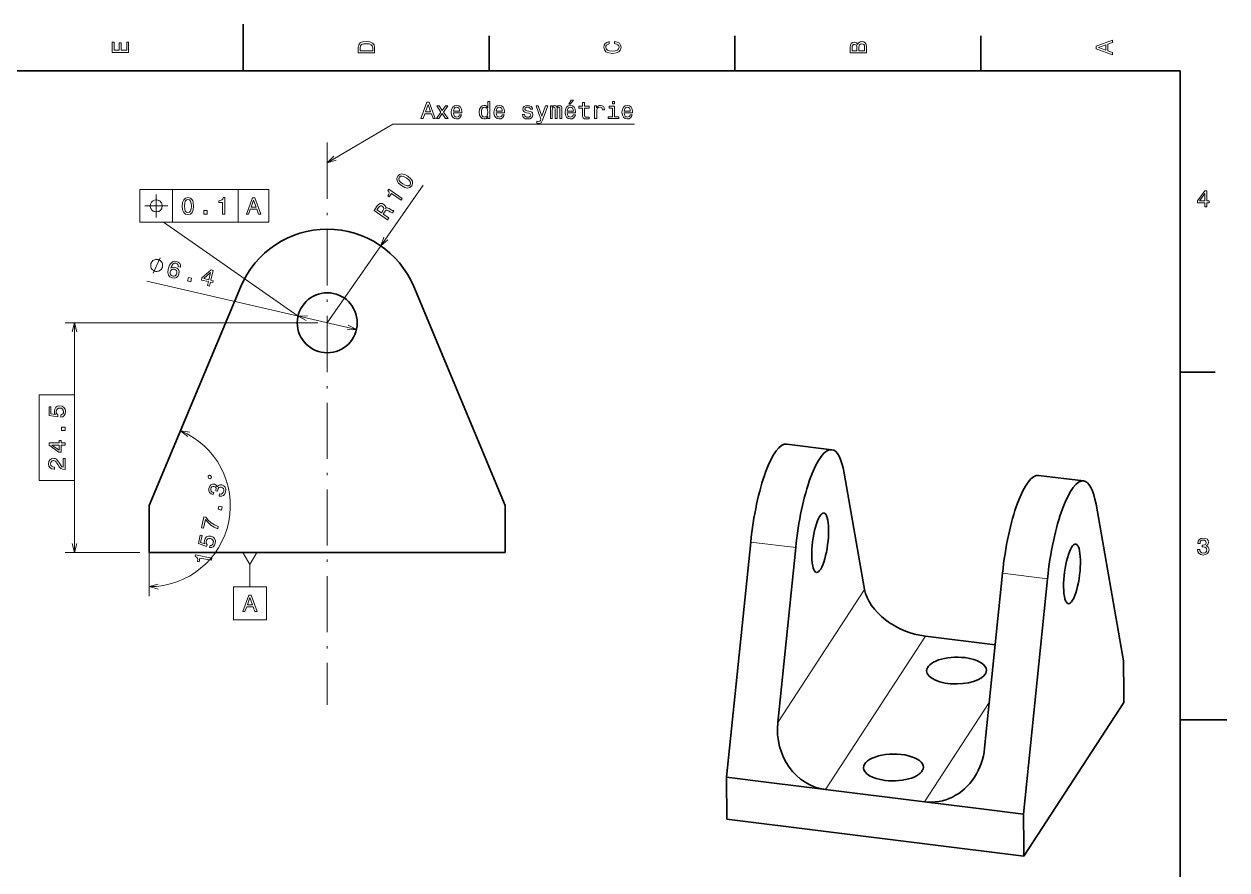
# Model space of a CAD drawing. Extents: x 0 to 420, y 0 to 297.
# Drawn here: x 163.3 to 420, y 116.5 to 297 of the extents above; entities that cross this region are included whole.
import ezdxf

# ---------------------------------------------------------------- set-up
doc = ezdxf.new("R2010")
doc.units = 0
doc.linetypes.add('DASHDOT', pattern=[18.5, 12, -3, 0.5, -3])

msp = doc.modelspace()

# ---------------------------------------------------------------- linework, layer by layer
at = {"color": 7, "lineweight": 35, "ltscale": 0.25}
for p, q in [((210, 287), (210, 297)), ((410, 148.5), (420, 148.5))]:
    msp.add_line(p, q, dxfattribs=at)
at = {"color": 7, "lineweight": 35, "ltscale": 0.1875}
for p, q in [((262.5, 287), (262.5, 294.5)), ((315, 287), (315, 294.5)), ((367.5, 287), (367.5, 294.5)), ((410, 222.699997), (417.5, 222.699997))]:
    msp.add_line(p, q, dxfattribs=at)
at = {"color": 7, "lineweight": 35}
for p, q in [((410, 287), (10, 287)), ((410, 10), (410, 287)), ((209.524017, 240.957031), (189.974472, 194.227646)), ((246.424927, 240.957031), (265.974457, 194.227646)), ((342.65387, 176.348434), (338.311401, 201.157684)), ((392.056793, 194.494843), (397.89975, 161.113281)), ((318.35257, 186.451294), (313.216888, 136.226593)), ((324.133118, 147.934402), (327.949982, 185.261505)), ((189.974472, 184.227646), (265.974457, 184.227646)), ((368.281128, 142.461349), (372.097992, 179.788467)), ((381.695374, 178.598663), (376.559692, 128.373962)), ((376.635376, 119.428177), (397.975403, 152.16748)), ((334.331146, 133.609055), (355.445435, 130.991516)), ((313.292572, 127.280807), (376.635376, 119.428177))]:
    msp.add_line(p, q, dxfattribs=at)
at = {"color": 7, "linetype": 'DASHDOT', "lineweight": 13}
msp.add_line((227.974472, 271.689636), (227.974472, 151.689651), dxfattribs=at)
at = {"color": 7, "lineweight": 13}
for p, q in [((227.974472, 233.238159), (248.419235, 262.635925)), ((187.974472, 261.689636), (215.518555, 261.689636)), ((187.974472, 254.689636), (215.51857, 254.689636)), ((221.738083, 234.676025), (193.000183, 254.689636)), ((189.468002, 242.116348), (234.210861, 231.800278)), ((225.974472, 233.238159), (172.014832, 233.238159)), ((324.133118, 147.934402), (342.65387, 176.348434)), ((334.331146, 133.609055), (355.671204, 166.348358)), ((355.445435, 130.991516), (369.278381, 152.213654))]:
    msp.add_line(p, q, dxfattribs=at)
at = {"color": 7, "lineweight": 13, "ltscale": 0.175}
for p, q in [((187.974472, 261.689636), (187.974472, 254.689636)), ((194.974472, 261.689636), (194.974472, 254.689636)), ((208.982544, 261.689636), (208.982544, 254.689636)), ((215.518555, 261.689636), (215.51857, 254.689636))]:
    msp.add_line(p, q, dxfattribs=at)
at = {"color": 7, "lineweight": 13, "ltscale": 0.38458}
for p, q in [((174.014832, 233.238159), (174.014832, 217.85495)), ((174.014832, 199.610855), (174.014832, 184.227646))]:
    msp.add_line(p, q, dxfattribs=at)
at = {"color": 7, "lineweight": 35, "ltscale": 0.241772}
for p, q in [((326.052216, 207.342316), (335.649628, 206.152527)), ((376.559692, 128.373962), (366.96228, 129.563766))]:
    msp.add_line(p, q, dxfattribs=at)
at = {"color": 7, "lineweight": 35, "ltscale": 0.241771}
for p, q in [((379.797638, 200.679474), (389.39502, 199.489685)), ((322.81427, 135.036804), (313.216888, 136.226593))]:
    msp.add_line(p, q, dxfattribs=at)
at = {"color": 7, "lineweight": 35, "ltscale": 0.192596}
msp.add_line((189.974472, 186.523788), (189.974472, 194.227646), dxfattribs=at)
at = {"color": 7, "lineweight": 35, "ltscale": 0.192597}
msp.add_line((265.974457, 186.523773), (265.974457, 194.227646), dxfattribs=at)
at = {"color": 7, "lineweight": 35, "ltscale": 0.057404}
msp.add_line((189.974472, 184.227646), (189.974472, 186.523788), dxfattribs=at)
at = {"color": 7, "lineweight": 35, "ltscale": 0.057403}
msp.add_line((265.974457, 184.227646), (265.974457, 186.523773), dxfattribs=at)
at = {"color": 7, "lineweight": 13, "ltscale": 0.241772}
msp.add_line((327.949982, 185.261505), (318.35257, 186.451294), dxfattribs=at)
at = {"color": 7, "lineweight": 13, "ltscale": 0.398991}
msp.add_line((187.974472, 184.227646), (172.014832, 184.227646), dxfattribs=at)
at = {"color": 7, "lineweight": 13, "ltscale": 0.24008}
msp.add_line((189.974472, 184.523788), (189.974472, 174.920578), dxfattribs=at)
at = {"color": 7, "lineweight": 13, "ltscale": 0.119352}
msp.add_line((211.474472, 181.629578), (211.474472, 176.855499), dxfattribs=at)
at = {"color": 7, "lineweight": 13, "ltscale": 0.241771}
msp.add_line((381.695374, 178.598663), (372.097992, 179.788467), dxfattribs=at)
at = {"color": 7, "lineweight": 35, "ltscale": 0.374447}
msp.add_line((355.671204, 166.348358), (370.535309, 164.505646), dxfattribs=at)
at = {"color": 7, "lineweight": 35, "ltscale": 0.172299}
for p, q in [((397.958038, 154.221558), (397.89975, 161.113281)), ((376.617981, 121.482246), (376.559692, 128.373962))]:
    msp.add_line(p, q, dxfattribs=at)
at = {"color": 7, "lineweight": 35, "ltscale": 0.051354}
for p, q in [((397.975403, 152.16748), (397.958038, 154.221558)), ((376.635376, 119.428177), (376.617981, 121.482246))]:
    msp.add_line(p, q, dxfattribs=at)
at = {"color": 7, "lineweight": 35, "ltscale": 0.223653}
msp.add_line((313.292572, 127.280807), (313.216888, 136.226593), dxfattribs=at)
at = {"color": 7, "lineweight": 35, "ltscale": 0.290126}
msp.add_line((322.81427, 135.036804), (334.331146, 133.609055), dxfattribs=at)
at = {"color": 7, "lineweight": 35, "ltscale": 0.290125}
msp.add_line((355.445435, 130.991516), (366.96228, 129.563766), dxfattribs=at)
at = {"color": 7, "lineweight": 13}
for points in [[(185.583206, 290.940918), (185.583206, 293.159943), (185.159576, 293.159943), (185.159576, 291.404907), (183.974411, 291.404907), (183.974411, 292.968292), (183.555832, 292.968292), (183.555832, 291.404907), (182.506836, 291.404907), (182.506836, 293.119598), (182.083206, 293.119598), (182.083206, 290.940918)], [(234.583206, 291.994965), (234.583206, 290.829987), (238.083206, 290.829987), (238.083206, 291.994965), (237.97226, 292.544678), (237.634354, 292.953186), (237.084641, 293.205353), (236.333206, 293.296112), (235.566635, 293.215424), (235.264038, 293.114563), (235.021973, 292.973358), (234.694153, 292.56485), (234.613464, 292.297546)], [(235.001801, 291.959656), (235.077438, 292.342957), (235.309433, 292.605194), (235.722977, 292.761536), (236.333206, 292.811951), (236.923264, 292.7565), (237.336807, 292.600159), (237.583923, 292.332855), (237.664612, 291.959656), (237.664612, 291.299011), (235.001801, 291.299011)], [(289.282074, 292.817017), (289.705688, 292.716156), (290.008301, 292.549713), (290.194885, 292.317719), (290.255402, 292.04541), (290.164642, 291.71759), (289.892303, 291.460388), (289.448486, 291.28891), (288.833221, 291.233429), (288.222992, 291.28891), (287.774139, 291.455353), (287.501801, 291.712555), (287.405975, 292.04541), (287.456421, 292.287476), (287.597626, 292.494232), (287.824585, 292.65564), (288.137268, 292.766571), (288.137268, 293.245697), (287.658142, 293.094391), (287.295044, 292.832153), (287.068085, 292.47406), (286.987396, 292.04541), (287.113495, 291.510803), (287.466492, 291.102325), (288.046478, 290.840057), (288.833221, 290.749298), (289.619965, 290.840057), (290.199951, 291.102325), (290.558014, 291.510803), (290.679047, 292.04541), (290.583221, 292.514404), (290.315918, 292.89267), (289.877167, 293.159943), (289.282074, 293.301147)], [(341.192017, 292.630402), (340.899506, 292.983429), (340.70282, 293.074219), (340.460754, 293.104462), (340.082489, 293.03891), (339.810181, 292.842224), (339.643738, 292.524506), (339.583221, 292.080688), (339.583221, 290.835022), (343.083221, 290.835022), (343.083221, 292.151306), (343.012604, 292.620331), (342.805847, 292.968292), (342.478027, 293.18515), (342.034241, 293.260803), (341.736694, 293.215424), (341.489563, 293.094391), (341.308014, 292.897705)], [(342.664642, 292.095825), (342.664642, 291.299011), (341.45929, 291.299011), (341.45929, 292.050446), (341.494598, 292.368164), (341.600525, 292.595093), (341.782074, 292.731262), (342.044312, 292.776672), (342.321686, 292.731262), (342.513336, 292.605194), (342.629333, 292.393372)], [(395.583221, 290.466858), (395.583221, 290.930847), (394.554413, 291.299011), (394.554413, 292.695984), (395.583221, 293.064117), (395.583221, 293.538177), (392.078186, 292.257202), (392.078186, 291.742798)], [(341.035675, 291.984863), (341.035675, 291.299011), (340.001801, 291.299011), (340.001801, 292.025208), (340.032074, 292.297546), (340.122833, 292.489197), (340.279175, 292.605194), (340.511169, 292.645538), (340.743164, 292.600159), (340.904541, 292.479126), (341.005402, 292.272339)], [(394.125732, 291.460388), (392.582489, 292), (394.125732, 292.539642)], [(247.959335, 276.833008), (248.423325, 276.833008), (248.791473, 277.861816), (250.188446, 277.861816), (250.55661, 276.833008), (251.03067, 276.833008), (249.749695, 280.338043), (249.235275, 280.338043)], [(262.256897, 277.251587), (262.256897, 276.833008), (262.700684, 276.833008), (262.700684, 280.454041), (262.261932, 280.454041), (262.261932, 279.127686), (261.924042, 279.510956), (261.717255, 279.601746), (261.480225, 279.637054), (261.051575, 279.536163), (260.718719, 279.253754), (260.501862, 278.799866), (260.426208, 278.189636), (260.501862, 277.579407), (260.718719, 277.120483), (261.051575, 276.833008), (261.480225, 276.737183), (261.717255, 276.772491), (261.929077, 276.863281)], [(279.50473, 279.909363), (279.802277, 279.909363), (280.503296, 280.766724), (280.009064, 280.766724)], [(282.43988, 279.072205), (282.43988, 277.715576), (282.470154, 277.276825), (282.611359, 276.974213), (282.893768, 276.797699), (283.372894, 276.737183), (283.897369, 276.76239), (283.897369, 277.145691), (283.514099, 277.115417), (283.166107, 277.155762), (282.979523, 277.28186), (282.898834, 277.493683), (282.883698, 277.791229), (282.883698, 279.072205), (283.897369, 279.072205), (283.897369, 279.450439), (282.883698, 279.450439), (282.883698, 280.242218), (282.43988, 280.242218), (282.43988, 279.450439), (281.673309, 279.450439), (281.673309, 279.072205)], [(289.288574, 280.454041), (288.81958, 280.454041), (288.81958, 279.949738), (289.288574, 279.949738)], [(248.952866, 278.290497), (249.492477, 279.83374), (250.032104, 278.290497)], [(251.807327, 276.833008), (252.503296, 277.887054), (253.219421, 276.833008), (253.754013, 276.833008), (252.785706, 278.22998), (253.698532, 279.541229), (253.184128, 279.541229), (252.523468, 278.5578), (251.862793, 279.541229), (251.338303, 279.541229), (252.235992, 278.224945), (251.287872, 276.833008)], [(254.908905, 278.058502), (256.684113, 278.058502), (256.689178, 278.265289), (256.60849, 278.845245), (256.386566, 279.278961), (256.033539, 279.541229), (255.564529, 279.637054), (255.105591, 279.536163), (254.752563, 279.253754), (254.52562, 278.79483), (254.444931, 278.189636), (254.520584, 277.569305), (254.747528, 277.115417), (255.095505, 276.833008), (255.549408, 276.737183), (255.94278, 276.802734), (256.265533, 276.974213), (256.502563, 277.246552), (256.638733, 277.60968), (256.199982, 277.60968), (256.109192, 277.407928), (255.978073, 277.256653), (255.604874, 277.13559), (255.317413, 277.191071), (255.100555, 277.367584), (254.959335, 277.65506), (254.908905, 278.043396)], [(254.908905, 278.431702), (254.964386, 278.779694), (255.100555, 279.036896), (255.307327, 279.193237), (255.579666, 279.248718), (255.846954, 279.193237), (256.053711, 279.036896), (256.17981, 278.779694), (256.225189, 278.431702)], [(261.555878, 279.238617), (261.848389, 279.16803), (262.070282, 278.971344), (262.201416, 278.643524), (262.251862, 278.189636), (262.201416, 277.730713), (262.070282, 277.402893), (261.848389, 277.201172), (261.555878, 277.13559), (261.278503, 277.201172), (261.066681, 277.402893), (260.925476, 277.735748), (260.880096, 278.189636), (260.925476, 278.638489), (261.066681, 278.966309), (261.278503, 279.16803)], [(264.016968, 278.058502), (265.792206, 278.058502), (265.797241, 278.265289), (265.716553, 278.845245), (265.494659, 279.278961), (265.141632, 279.541229), (264.672607, 279.637054), (264.213654, 279.536163), (263.860626, 279.253754), (263.633698, 278.79483), (263.553009, 278.189636), (263.628662, 277.569305), (263.855591, 277.115417), (264.203583, 276.833008), (264.657471, 276.737183), (265.050842, 276.802734), (265.373596, 276.974213), (265.610626, 277.246552), (265.746796, 277.60968), (265.308044, 277.60968), (265.217255, 277.407928), (265.086151, 277.256653), (264.712952, 277.13559), (264.425476, 277.191071), (264.208618, 277.367584), (264.067413, 277.65506), (264.016968, 278.043396)], [(264.016968, 278.431702), (264.072449, 278.779694), (264.208618, 279.036896), (264.415405, 279.193237), (264.687714, 279.248718), (264.955017, 279.193237), (265.161804, 279.036896), (265.287872, 278.779694), (265.333252, 278.431702)], [(271.027069, 278.41153), (270.598389, 278.51239), (270.28067, 278.628387), (270.174774, 278.865417), (270.205017, 279.03186), (270.310913, 279.152893), (270.482391, 279.228546), (270.729523, 279.258789), (270.966553, 279.228546), (271.153137, 279.137756), (271.27417, 279.001587), (271.324615, 278.820038), (271.758331, 278.820038), (271.758331, 278.830139), (271.682678, 279.157928), (271.475922, 279.415131), (271.153137, 279.576538), (270.729523, 279.637054), (270.300842, 279.576538), (269.988159, 279.410095), (269.791473, 279.162994), (269.730957, 278.850311), (269.776337, 278.547699), (269.917542, 278.335876), (270.149536, 278.184601), (270.487427, 278.078674), (270.981689, 277.957642), (271.284271, 277.831573), (271.36496, 277.730713), (271.395233, 277.579407), (271.349823, 277.392822), (271.22879, 277.251587), (271.032104, 277.160828), (270.769867, 277.130554), (270.492493, 277.160828), (270.290741, 277.266724), (270.154602, 277.438202), (270.099121, 277.675232), (269.670441, 277.675232), (269.741058, 277.271759), (269.947815, 276.979248), (270.275635, 276.802734), (270.729523, 276.737183), (271.203583, 276.802734), (271.551575, 276.979248), (271.763367, 277.261688), (271.83902, 277.629852), (271.783539, 277.947571), (271.627197, 278.164429), (271.369995, 278.305634)], [(274.557312, 279.541229), (273.78067, 277.312103), (273.019135, 279.541229), (272.535004, 279.541229), (273.563812, 276.681702), (273.473022, 276.429565), (273.331818, 276.258087), (273.094788, 276.202606), (272.686279, 276.253052), (272.686279, 275.824371), (273.11496, 275.784027), (273.422607, 275.824371), (273.639465, 275.950439), (273.795807, 276.167297), (273.931976, 276.485016), (275.031403, 279.541229)], [(275.596222, 276.833008), (276.00473, 276.833008), (276.00473, 278.643524), (276.029938, 278.915863), (276.105591, 279.112549), (276.221588, 279.228546), (276.372894, 279.273926), (276.493927, 279.233582), (276.574615, 279.132721), (276.61496, 278.961243), (276.630096, 278.734314), (276.630096, 276.833008), (277.013367, 276.833008), (277.013367, 278.643524), (277.038605, 278.910828), (277.114227, 279.107513), (277.235291, 279.228546), (277.386566, 279.273926), (277.507599, 279.233582), (277.588318, 279.132721), (277.638733, 278.734314), (277.638733, 276.833008), (278.047241, 276.833008), (278.047241, 278.704041), (278.022034, 279.092377), (277.941315, 279.389923), (277.779938, 279.571472), (277.5177, 279.637054), (277.210052, 279.536194), (276.973022, 279.243683), (276.786438, 279.531128), (276.473755, 279.637054), (276.186279, 279.536194), (275.989594, 279.253754), (275.989594, 279.541229), (275.596222, 279.541229)], [(279.197083, 278.058502), (280.972321, 278.058502), (280.977356, 278.265289), (280.896667, 278.845245), (280.674744, 279.278961), (280.321716, 279.541229), (279.852722, 279.637054), (279.393768, 279.536194), (279.040741, 279.253754), (278.813812, 278.79483), (278.733124, 278.189636), (278.808777, 277.569305), (279.035706, 277.115417), (279.383698, 276.833008), (279.837585, 276.737183), (280.230957, 276.802765), (280.553711, 276.974213), (280.790741, 277.246552), (280.92691, 277.60968), (280.488159, 277.60968), (280.397369, 277.407928), (280.266266, 277.256653), (279.893066, 277.13559), (279.605591, 277.191071), (279.388733, 277.367584), (279.247528, 277.65506), (279.197083, 278.043396)], [(279.197083, 278.431702), (279.252563, 278.779694), (279.388733, 279.036896), (279.59552, 279.193237), (279.867828, 279.248718), (280.135132, 279.193237), (280.341919, 279.036896), (280.467987, 278.779694), (280.513367, 278.431702)], [(285.047241, 276.833008), (285.491028, 276.833008), (285.491028, 278.381287), (285.536438, 278.754486), (285.672607, 279.021759), (285.894501, 279.183167), (286.192047, 279.238617), (286.41394, 279.203339), (286.580383, 279.102448), (286.681244, 278.931), (286.716553, 278.699005), (287.165375, 278.699005), (287.104858, 279.107513), (286.938446, 279.400024), (286.661072, 279.576538), (286.282837, 279.637054), (286.025635, 279.59671), (285.803711, 279.495819), (285.607025, 279.324371), (285.450684, 279.092377), (285.450684, 279.541229), (285.047241, 279.541229)], [(289.273468, 277.206207), (289.273468, 279.450439), (288.133698, 279.450439), (288.133698, 279.072205), (288.829651, 279.072205), (288.829651, 277.206207), (287.921875, 277.206207), (287.921875, 276.833008), (290.191315, 276.833008), (290.191315, 277.206207)], [(291.341187, 278.058502), (293.116394, 278.058502), (293.121429, 278.265289), (293.040741, 278.845245), (292.818848, 279.278961), (292.46582, 279.541229), (291.996796, 279.637054), (291.537872, 279.536194), (291.184845, 279.253754), (290.957886, 278.79483), (290.877197, 278.189636), (290.95285, 277.569336), (291.17981, 277.115417), (291.527771, 276.833008), (291.981659, 276.737183), (292.375061, 276.802765), (292.697815, 276.974213), (292.934845, 277.246552), (293.071014, 277.60968), (292.632233, 277.60968), (292.541473, 277.407928), (292.410339, 277.256653), (292.03714, 277.13559), (291.749695, 277.191071), (291.532837, 277.367584), (291.391602, 277.65506), (291.341187, 278.043396)], [(291.341187, 278.431702), (291.396667, 278.779694), (291.532837, 279.036896), (291.739594, 279.193237), (292.011932, 279.248718), (292.279236, 279.193237), (292.485992, 279.036896), (292.612061, 278.779694), (292.657471, 278.431702)], [(243.813019, 262.509888), (244.506256, 262.119904), (245.105301, 261.992004), (245.602814, 262.10675), (245.993362, 262.473999), (246.198868, 262.963806), (246.13327, 263.470123), (245.802002, 263.983093), (245.198029, 264.501404), (244.506058, 264.884369), (244.194641, 264.984222), (243.905731, 265.019287), (243.408234, 264.904541), (243.016418, 264.544312), (242.81218, 264.047485), (242.881912, 263.538269), (243.210297, 263.021179)], [(244.089447, 262.907349), (243.611496, 263.28891), (243.323257, 263.642914), (243.241669, 263.976074), (243.360077, 264.305328), (243.624649, 264.526764), (243.965378, 264.566223), (244.397583, 264.41922), (244.9216, 264.103943), (245.403702, 263.719513), (245.691925, 263.365509), (245.773514, 263.032318), (245.653854, 262.710114), (245.390549, 262.481659), (245.049805, 262.4422), (244.617599, 262.589203)], [(192.757813, 258.189636), (192.757813, 258.306305), (192.699478, 258.539642), (192.641144, 258.71463), (192.582809, 258.831299), (192.466141, 259.006317), (192.291138, 259.181305), (192.116135, 259.297974), (191.999466, 259.356293), (191.824478, 259.414642), (191.591141, 259.472961), (191.474472, 259.472961), (191.357803, 259.472961), (191.124466, 259.414642), (190.949478, 259.356293), (190.832809, 259.297974), (190.657806, 259.181305), (190.482803, 259.006317), (190.366135, 258.831299), (190.3078, 258.71463), (190.249466, 258.539642), (190.191132, 258.306305), (190.191132, 258.189636), (190.191132, 258.072968), (190.249466, 257.83963), (190.3078, 257.664642), (190.366135, 257.547974), (190.482803, 257.372955), (190.657806, 257.197968), (190.832809, 257.081299), (190.949478, 257.02298), (191.124466, 256.96463), (191.357803, 256.906311), (191.474472, 256.906311), (191.591141, 256.906311), (191.824478, 256.96463), (191.999466, 257.02298), (192.116135, 257.081299), (192.291138, 257.197968), (192.466141, 257.372955), (192.582809, 257.547974), (192.641144, 257.664642), (192.699478, 257.83963), (192.757813, 258.072968)], [(243.725632, 259.389862), (243.987656, 259.766632), (241.093521, 261.779358), (240.89772, 261.497803), (241.09845, 261.24765), (241.164551, 260.98053), (241.105545, 260.683685), (240.91983, 260.346008), (241.213806, 260.141541), (241.680267, 260.812286)], [(415.277374, 257.966766), (415.731262, 257.966766), (415.731262, 258.834198), (416.23056, 258.834198), (416.23056, 259.237671), (415.731262, 259.237671), (415.731262, 261.391113), (415.272339, 261.391113), (413.739197, 259.278015), (413.739197, 258.834198), (415.277374, 258.834198)], [(414.162842, 259.237671), (415.277374, 260.806091), (415.277374, 259.237671)], [(240.830963, 255.22757), (241.09874, 255.612625), (239.885605, 256.456299), (240.159149, 256.84964), (240.373138, 257.130829), (240.5578, 257.272705), (240.763535, 257.277039), (241.036621, 257.14856), (241.423645, 256.910095), (241.685211, 256.765076), (241.864685, 256.713959), (242.167023, 257.148712), (242.088348, 257.20343), (241.906189, 257.188812), (241.667862, 257.30542), (241.183975, 257.598938), (240.791382, 257.767548), (240.617493, 257.747192), (240.435165, 257.652832), (240.446838, 257.890442), (240.382553, 258.107147), (240.252197, 258.30838), (240.050034, 258.48584), (239.661926, 258.669739), (239.285904, 258.685516), (238.938522, 258.521667), (238.625549, 258.186462), (237.95752, 257.225891)], [(238.902618, 257.834076), (239.103104, 258.069366), (239.305588, 258.192688), (239.528259, 258.203705), (239.781891, 258.082581), (239.99324, 257.874176), (240.06041, 257.661621), (240.002472, 257.419312), (239.841782, 257.144073), (239.533676, 256.70105), (238.57724, 257.366211)], [(192.811554, 245.193832), (192.837769, 245.30751), (192.833344, 245.547989), (192.815826, 245.731628), (192.785187, 245.858414), (192.710831, 246.055145), (192.57962, 246.264999), (192.435303, 246.417999), (192.334732, 246.501053), (192.177307, 246.597214), (191.963043, 246.706467), (191.849365, 246.732681), (191.735672, 246.758896), (191.495193, 246.754471), (191.311569, 246.736954), (191.184784, 246.706314), (190.988037, 246.631958), (190.778198, 246.500748), (190.625198, 246.35643), (190.542145, 246.255859), (190.445984, 246.098434), (190.336716, 245.884171), (190.310501, 245.770493), (190.284302, 245.656799), (190.288712, 245.416321), (190.306244, 245.232697), (190.336868, 245.105911), (190.41124, 244.909164), (190.54245, 244.699326), (190.686768, 244.546326), (190.787338, 244.463272), (190.944763, 244.367111), (191.159027, 244.257843), (191.272705, 244.231628), (191.386383, 244.205429), (191.626862, 244.209839), (191.810501, 244.227371), (191.937286, 244.257996), (192.134018, 244.332367), (192.343872, 244.463577), (192.496872, 244.607895), (192.579926, 244.708466), (192.676086, 244.865891), (192.785339, 245.080154)], [(196.625916, 245.142471), (196.624329, 245.562057), (196.476074, 245.906769), (196.184967, 246.170563), (195.767227, 246.334152), (195.46936, 246.366608), (195.197205, 246.331024), (194.940933, 246.22966), (194.70433, 246.056488), (194.494583, 245.82019), (194.310562, 245.515869), (194.152252, 245.143494), (194.031754, 244.710663), (193.949478, 243.994705), (194.073578, 243.432999), (194.391556, 243.038803), (194.898499, 242.813232), (195.395584, 242.791794), (195.8125, 242.938919), (196.132233, 243.248184), (196.322281, 243.690872), (196.346375, 244.176987), (196.203033, 244.587845), (195.906235, 244.894348), (195.491913, 245.072693), (195.002396, 245.082047), (194.588898, 244.882385), (194.787247, 245.40596), (195.034012, 245.757935), (195.328064, 245.93338), (195.680374, 245.934967), (195.917023, 245.838989), (196.079971, 245.692734), (196.163162, 245.492416), (196.173798, 245.246704)], [(195.844467, 243.795853), (195.719025, 243.498718), (195.527039, 243.294556), (195.269638, 243.188293), (194.983109, 243.202606), (194.704483, 243.318588), (194.518478, 243.521927), (194.430344, 243.790665), (194.457504, 244.110474), (194.576889, 244.403824), (194.767746, 244.603073), (195.027802, 244.69838), (195.34494, 244.68219), (195.597855, 244.56694), (195.776306, 244.375702), (195.860657, 244.113007)], [(202.42334, 241.181793), (202.865616, 241.079819), (203.060501, 241.925079), (203.547028, 241.812897), (203.637665, 242.206055), (203.151154, 242.318222), (203.634964, 244.416626), (203.187775, 244.51973), (201.21907, 242.805099), (201.119354, 242.372635), (202.618225, 242.027054)], [(201.622803, 242.670609), (203.061249, 243.948547), (202.708862, 242.420197)], [(198.173447, 242.161667), (198.851624, 242.005295), (199.020447, 242.737534), (198.34227, 242.89389)], [(166.514832, 199.610855), (174.014832, 199.610855), (174.014832, 217.85495), (166.514832, 217.85495)], [(171.102005, 213.086212), (171.515549, 213.197174), (171.838318, 213.44429), (172.040039, 213.807404), (172.115692, 214.271378), (172.024918, 214.780746), (171.777802, 215.179153), (171.38443, 215.43132), (170.880096, 215.527145), (170.411087, 215.441406), (170.042923, 215.199326), (169.805893, 214.821091), (169.720154, 214.331894), (169.780685, 213.953659), (169.947113, 213.661148), (169.004028, 213.802353), (169.004028, 215.335495), (168.590485, 215.335495), (168.590485, 213.464462), (170.446381, 213.187088), (170.446381, 213.590546), (170.209351, 213.883041), (170.123627, 214.256241), (170.179092, 214.57901), (170.340485, 214.826126), (170.587601, 214.982468), (170.905319, 215.037949), (171.223038, 214.982468), (171.470154, 214.821091), (171.626495, 214.573975), (171.681976, 214.256241), (171.646667, 213.988953), (171.530685, 213.782181), (171.349121, 213.63089), (171.102005, 213.555237)], [(172.014832, 210.25293), (172.014832, 210.948898), (171.263382, 210.948898), (171.263382, 210.25293)], [(172.014832, 207.142273), (172.014832, 207.596161), (171.1474, 207.596161), (171.1474, 208.095444), (170.743942, 208.095444), (170.743942, 207.596161), (168.590485, 207.596161), (168.590485, 207.137222), (170.703598, 205.60408), (171.1474, 205.60408), (171.1474, 207.142273)], [(170.743942, 206.02771), (169.175491, 207.142273), (170.743942, 207.142273)], [(172.014832, 201.898315), (172.014832, 204.30394), (171.581116, 204.30394), (171.581116, 202.402649), (171.344086, 202.508545), (171.1474, 202.690109), (170.789322, 203.249908), (170.638031, 203.547455), (170.421173, 203.88031), (170.169006, 204.11734), (169.87146, 204.25351), (169.533554, 204.30394), (169.109924, 204.218201), (168.777084, 203.981171), (168.565262, 203.618057), (168.489609, 203.149048), (168.575348, 202.664886), (168.812378, 202.296738), (169.190628, 202.059708), (169.689896, 201.979019), (169.760513, 201.979019), (169.760513, 202.437943), (169.720154, 202.437943), (169.377228, 202.483337), (169.125061, 202.619507), (168.963684, 202.836365), (168.908203, 203.123825), (168.958633, 203.416336), (169.084717, 203.633194), (169.281403, 203.774399), (169.528519, 203.824829), (169.760513, 203.789536), (169.957199, 203.69371), (170.128662, 203.532333), (170.279953, 203.310425), (170.441345, 203.012878), (170.754028, 202.518646), (171.086868, 202.170654), (171.490341, 201.963882), (171.999695, 201.898315)], [(203.205215, 200.146042), (203.251144, 200.374817), (203.068298, 200.649506), (202.839523, 200.695435), (202.564835, 200.512589), (202.518906, 200.283813), (202.701752, 200.009125), (202.930527, 199.963196)], [(204.872147, 196.252899), (204.906754, 196.245956), (205.397324, 196.229782), (205.799973, 196.390701), (206.100891, 196.710938), (206.282211, 197.178635), (206.301392, 197.709747), (206.161255, 198.139099), (205.864761, 198.455811), (205.437622, 198.634155), (205.137955, 198.653152), (204.878769, 198.592026), (204.660095, 198.450745), (204.478943, 198.240204), (204.276459, 198.615204), (203.874054, 198.814301), (203.47348, 198.817551), (203.139069, 198.663498), (202.886642, 198.354111), (202.727066, 197.892334), (202.716843, 197.431427), (202.865921, 197.046585), (203.167374, 196.754593), (203.61232, 196.588104), (203.646942, 196.581161), (203.735275, 197.021225), (203.426773, 197.124313), (203.225128, 197.298538), (203.128372, 197.533997), (203.137482, 197.835663), (203.228653, 198.084839), (203.370209, 198.251877), (203.561157, 198.331863), (203.797546, 198.330704), (204.030899, 198.237564), (204.170242, 198.086136), (204.227448, 197.858612), (204.200531, 197.570816), (204.156876, 197.378967), (204.547501, 197.300552), (204.586243, 197.544815), (204.693283, 197.847397), (204.858612, 198.055969), (205.079239, 198.155701), (205.341339, 198.154526), (205.617203, 198.042557), (205.801041, 197.856491), (205.88887, 197.602234), (205.872833, 197.291687), (205.760849, 196.990097), (205.566849, 196.792435), (205.30072, 196.696686), (204.96347, 196.707809)], [(205.396378, 193.278427), (205.533356, 193.960785), (204.796616, 194.108673), (204.659637, 193.426331)], [(204.591568, 189.269363), (204.691818, 189.768768), (203.908722, 190.095718), (203.204834, 190.53537), (202.579147, 191.082764), (202.022781, 191.744843), (201.612381, 191.827225), (201.139893, 189.473618), (201.589859, 189.383286), (201.967056, 191.262222), (202.525375, 190.58432), (203.140182, 190.033966), (203.824295, 189.598282)], [(202.853073, 185.247116), (203.280365, 185.274506), (203.645462, 185.453262), (203.914703, 185.769577), (204.0802, 186.209579), (204.091446, 186.726852), (203.927582, 187.166107), (203.591537, 187.490768), (203.115936, 187.683975), (202.639221, 187.69223), (202.230621, 187.527344), (201.923782, 187.203156), (201.743439, 186.740402), (201.728317, 186.357651), (201.833923, 186.038116), (200.937073, 186.362183), (201.238831, 187.865326), (200.833374, 187.946732), (200.465118, 186.112289), (202.230133, 185.475052), (202.30954, 185.870621), (202.13472, 186.204056), (202.124115, 186.586838), (202.242035, 186.892365), (202.448898, 187.10289), (202.721954, 187.207535), (203.044373, 187.199387), (203.344971, 187.082458), (203.555481, 186.875595), (203.660126, 186.602539), (203.651993, 186.280106), (203.564758, 186.024994), (203.410339, 185.845108), (203.20256, 185.732498), (202.945389, 185.70697)], [(413.729126, 184.866226), (413.729126, 184.830917), (413.809814, 184.346771), (414.046844, 183.983658), (414.420044, 183.751663), (414.914276, 183.665939), (415.438782, 183.751663), (415.832153, 183.973572), (416.08429, 184.326599), (416.175079, 184.780487), (416.134735, 185.078033), (416.023773, 185.320114), (415.842224, 185.506714), (415.600159, 185.642883), (415.927948, 185.915222), (416.043945, 186.348938), (415.968292, 186.74231), (415.751434, 187.039856), (415.398407, 187.226456), (414.914276, 187.292023), (414.460388, 187.211319), (414.112396, 186.989426), (413.885468, 186.636398), (413.809814, 186.167374), (413.809814, 186.13208), (414.258636, 186.13208), (414.299011, 186.454834), (414.430115, 186.686829), (414.641937, 186.828033), (414.939484, 186.878479), (415.201721, 186.83812), (415.393372, 186.732224), (415.509369, 186.560745), (415.554749, 186.328766), (415.509369, 186.081635), (415.388336, 185.915222), (415.176514, 185.814346), (414.889069, 185.784088), (414.692383, 185.789139), (414.692383, 185.390717), (414.939484, 185.400803), (415.257202, 185.355423), (415.494232, 185.234375), (415.635468, 185.037689), (415.685883, 184.780487), (415.630402, 184.487976), (415.484161, 184.271118), (415.252167, 184.134949), (414.944519, 184.089569), (414.626801, 184.139999), (414.394806, 184.29129), (414.248566, 184.533371), (414.193085, 184.866226)], [(203.241013, 182.541763), (203.331345, 182.99173), (199.875076, 183.685562), (199.807587, 183.349335), (200.091339, 183.199783), (200.258331, 182.981079), (200.322403, 182.685303), (200.286514, 182.301575), (200.637589, 182.231094), (200.798386, 183.03212)], [(209.974472, 184.227646), (211.474472, 181.629578), (212.974472, 184.227646)], [(207.974472, 176.855499), (207.974472, 169.855499), (214.974472, 169.855499), (214.974472, 176.855499)], [(209.94133, 171.605499), (210.405304, 171.605499), (210.773468, 172.634323), (212.170441, 172.634323), (212.538589, 171.605499), (213.01265, 171.605499), (211.731674, 175.11055), (211.21727, 175.11055)], [(210.934845, 173.062988), (211.474472, 174.606216), (212.014099, 173.062988)]]:
    msp.add_lwpolyline(points, close=True, dxfattribs=at)
for points in [[(227.974472, 267.410889), (241.974472, 275.642792), (293.514801, 275.642822)], [(229.377411, 268.836304), (227.974472, 267.410889), (229.902145, 267.943878)], [(191.474472, 255.739639), (191.474472, 258.189636), (191.474472, 260.639648)], [(189.024475, 258.189636), (191.474472, 258.189636), (193.924469, 258.189636)], [(240.071579, 251.539352), (239.393555, 249.657791), (240.921524, 250.948257)], [(190.826813, 243.85553), (192.295258, 247.10878)], [(223.736847, 234.746414), (221.738083, 234.676041), (223.504257, 233.73761)], [(174.532471, 231.306305), (174.014832, 233.238159), (173.497192, 231.306305)], [(232.212097, 231.729889), (234.210861, 231.800278), (232.444687, 232.738708)], [(198.635986, 209.925766), (196.654022, 210.193817), (198.23642, 208.970703)], [(173.497192, 186.1595), (174.014832, 184.227646), (174.532471, 186.1595)], [(191.906326, 177.438217), (189.974472, 176.920578), (191.906326, 176.402939)]]:
    msp.add_lwpolyline(points, dxfattribs=at)
at = {"color": 7, "lineweight": 5}
for points in [[(197.027069, 258.149292), (197.102707, 257.357513), (197.339752, 256.792664), (197.717987, 256.449738), (198.242477, 256.338776), (198.761932, 256.449738), (199.140182, 256.792664), (199.372162, 257.357513), (199.452866, 258.149292), (199.372162, 258.936035), (199.276352, 259.248718), (199.140182, 259.50592), (198.761932, 259.848846), (198.242477, 259.964844), (197.717987, 259.848846), (197.339752, 259.500885), (197.102707, 258.936035)], [(197.511215, 258.149292), (197.551559, 258.759521), (197.677643, 259.198273), (197.904587, 259.455475), (198.242477, 259.546265), (198.575333, 259.455475), (198.802277, 259.198273), (198.92836, 258.759521), (198.968704, 258.149292), (198.92836, 257.534027), (198.802277, 257.095245), (198.575333, 256.838043), (198.242477, 256.752319), (197.904587, 256.838043), (197.677643, 257.095245), (197.551559, 257.534027)], [(205.623749, 256.439636), (206.082687, 256.439636), (206.082687, 259.964844), (205.739746, 259.964844), (205.648972, 259.657227), (205.467407, 259.450439), (205.190033, 259.329407), (204.806747, 259.289063), (204.806747, 258.931), (205.623749, 258.931)], [(210.717407, 256.439636), (211.181396, 256.439636), (211.549545, 257.468445), (212.946518, 257.468445), (213.314682, 256.439636), (213.788742, 256.439636), (212.507767, 259.944672), (211.993347, 259.944672)], [(211.710938, 257.897125), (212.250549, 259.440369), (212.790176, 257.897125)], [(201.630524, 256.439636), (202.326492, 256.439636), (202.326492, 257.191071), (201.630524, 257.191071)]]:
    msp.add_lwpolyline(points, close=True, dxfattribs=at)
at = {"color": 7, "lineweight": 35}
msp.add_circle((227.974472, 233.238159), 6.4, dxfattribs=at)
msp.add_arc((227.974472, 233.238159), 20, 22.702328, 157.297672, dxfattribs=at)
at = {"color": 7, "lineweight": 13}
msp.add_arc((189.974472, 194.227646), 17.307074, 269.999997, 67.297669, dxfattribs=at)
at = {"color": 7, "lineweight": 35}
for centre, major_axis, ratio, start_param, end_param in [((323.591705, 187.494247), (2.460571, 19.848068), 0.254449, 0.0000098808, 1.6548746328), ((333.189087, 186.304459), (2.460571, 19.848068), 0.254449, 0.0000098808, 1.6548746328), ((333.189087, 186.304459), (2.460571, 19.848068), 0.254449, 5.5889280386, 6.283195188), ((377.337097, 180.831406), (2.460571, 19.848068), 0.254449, 0.0000098808, 1.6548746328), ((386.934509, 179.641617), (-2.460571, -19.848068), 0.254449, 3.1416025344, 4.7964672863), ((386.934509, 179.641617), (-2.460571, -19.848068), 0.254449, 2.447335385, 3.1416025344), ((333.189087, 186.304459), (0.787384, 6.351379), 0.254449, 6.2831786665, 9.4247713201), ((333.189087, 186.304459), (0.787384, 6.351379), 0.254449, 5.1926976625, 6.2831786665), ((333.189087, 186.304459), (0.787384, 6.351379), 0.254449, 3.1415860129, 5.1926976625), ((386.934509, 179.641617), (-0.787384, -6.351379), 0.254449, 3.1415860129, 5.1926976625), ((386.934509, 179.641617), (-0.787384, -6.351379), 0.254449, 6.2831786665, 9.4247713201), ((354.170868, 174.920746), (11.213287, -4.602585), 0.6574, 3.5347060906, 5.1054889495), ((386.934509, 179.641617), (-0.787384, -6.351379), 0.254449, 5.1926976625, 6.2831786665), ((362.297272, 159.008667), (6.39978, 0.054138), 0.446845, 1.2823905303, 3.1415701513), ((362.297272, 159.008667), (6.39978, 0.054138), 0.446845, 6.2831628048, 7.5655758374), ((362.297272, 159.008667), (6.39978, 0.054138), 0.446845, 3.1415701513, 6.2831628048), ((335.650146, 146.50676), (-0.216553, -12.975052), 0.893273, 4.6170564777, 6.1878393365), ((348.819336, 138.331207), (6.39978, 0.054138), 0.446845, 6.2831628048, 9.4247554584), ((356.774536, 143.884933), (-0.233093, -12.968018), 0.892929, 0.9589750269, 1.4768600584), ((348.819336, 138.331207), (6.39978, 0.054138), 0.446845, 3.1415701513, 4.4239831838), ((348.819336, 138.331207), (6.39978, 0.054138), 0.446845, 4.4239831838, 6.2831628048), ((356.764038, 143.889542), (-0.215088, -12.975388), 0.893262, 6.1877454121, 7.240878473)]:
    msp.add_ellipse(centre, major_axis=major_axis, ratio=ratio, start_param=start_param, end_param=end_param, dxfattribs=at)

doc.saveas('drawing.dxf')
